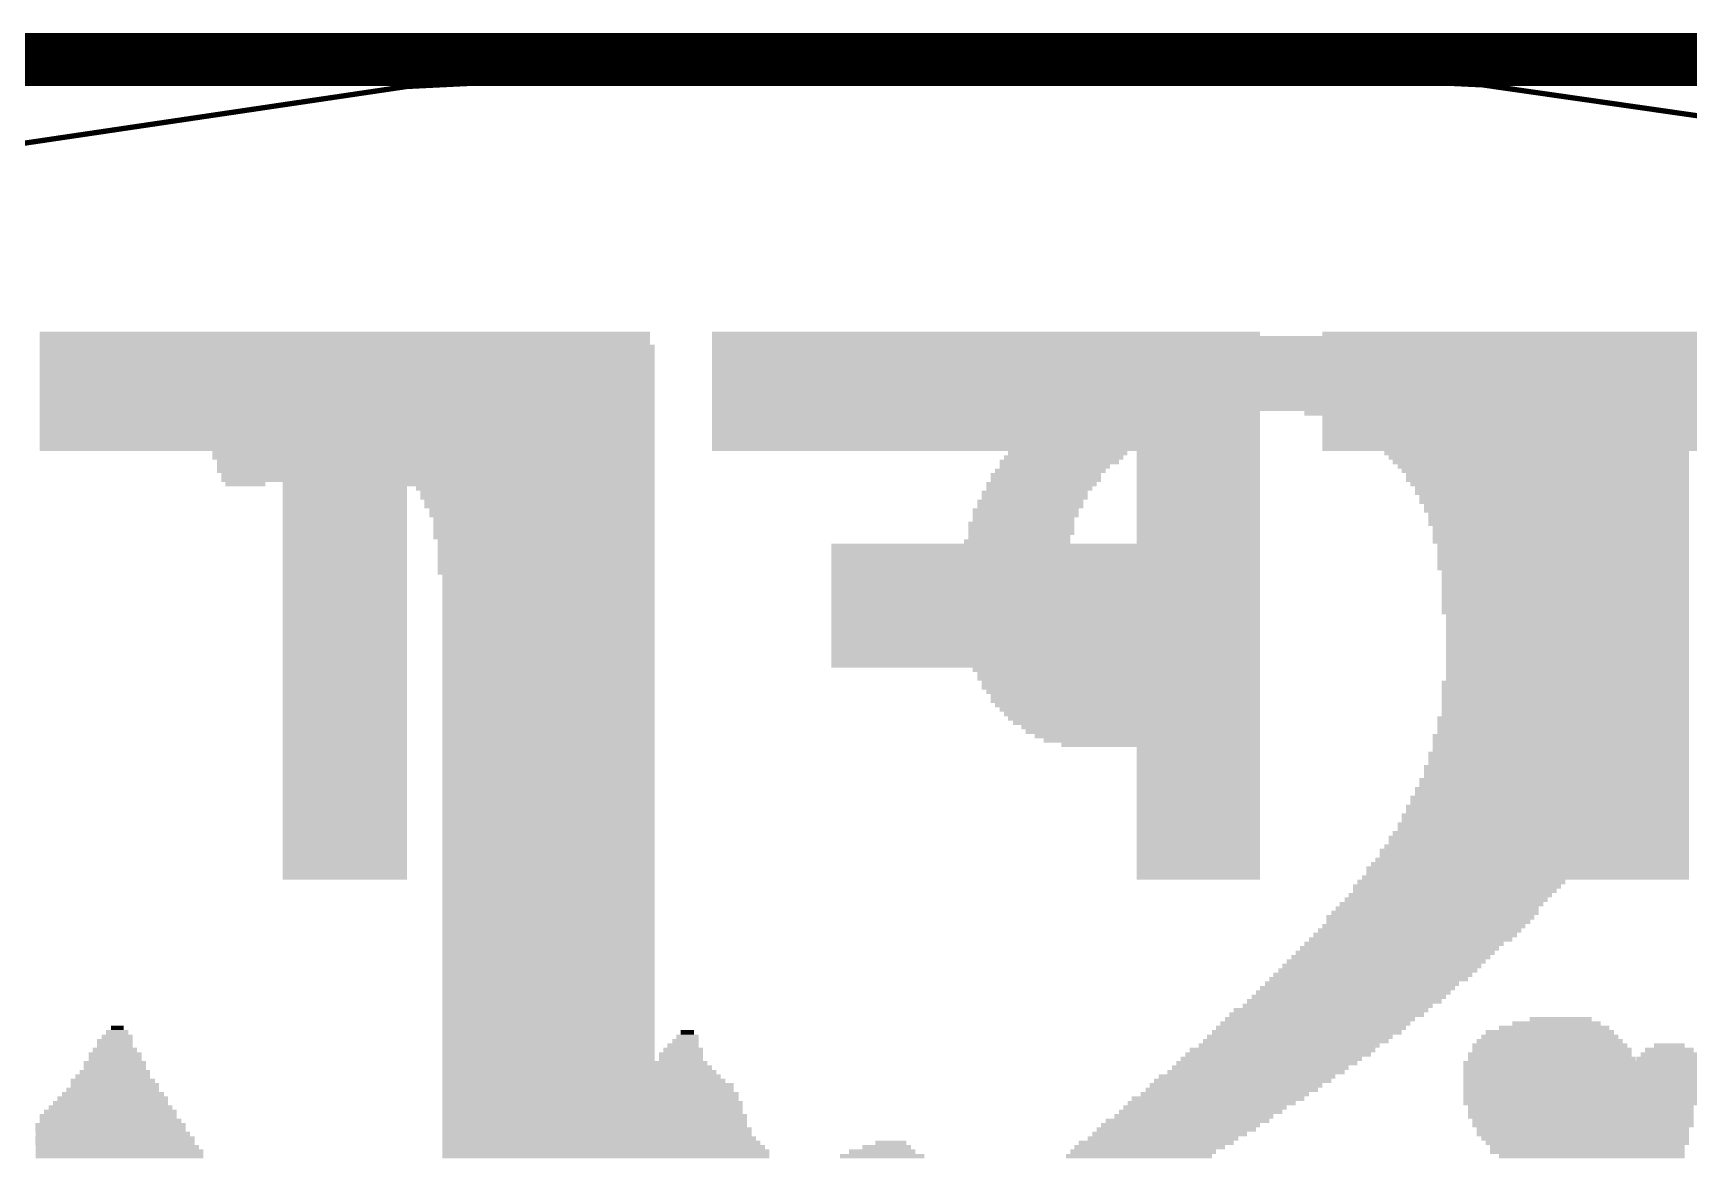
# Model space of a CAD drawing. Extents: x -26.8 to 26.8, y -26.8 to 26.8.
# Drawn here: x -4.4 to 3.52, y 21.43 to 26.8 of the extents above; entities that cross this region are included whole.
import ezdxf

# ---------------------------------------------------------------- set-up
doc = ezdxf.new("R2010")
doc.units = 0
for name, color, linetype in [('1', 12, 'CONTINUOUS'), ('16', 5, 'CONTINUOUS'), ('20', 53, 'CONTINUOUS'), ('200', 40, 'CONTINUOUS'), ('201', 6, 'CONTINUOUS')]:
    doc.layers.add(name, color=color, linetype=linetype)

# ---------------------------------------------------------------- blocks, each defined once
blk = doc.blocks.new('RECT')
blk.add_solid([(-0.5, -0.5), (0.5, -0.5), (-0.5, 0.5), (0.5, 0.5)])

msp = doc.modelspace()

# ---------------------------------------------------------------- linework, layer by layer
at = {"layer": '1', "const_width": 0.2032}
msp.add_lwpolyline([(26.67, 26.67), (-26.67, 26.67)], dxfattribs=at)
at = {"layer": '16', "const_width": 0.254}
msp.add_lwpolyline([(26.67, 26.67), (-26.67, 26.67)], dxfattribs=at)
at = {"layer": '20', "const_width": 0.0254}
msp.add_lwpolyline([(0, -26.67, 1), (0, 26.67, 1), (0, -26.67)], format="xyb", dxfattribs=at)

# ---------------------------------------------------------------- block references
at = {"layer": '200'}
for p, xscale, yscale in [((-1.6294, 25.2942), 0.4039, 0.0211), ((-1.5977, 25.3153), 0.2946, 0.0211), ((-1.5659, 25.3365), 0.1905, 0.0213), ((1.7145, 25.2942), 1.1227, 0.0211), ((1.7145, 25.3153), 0.9093, 0.0211), ((1.7259, 25.3365), 0.5918, 0.0213), ((-1.8199, 25.2095), 0.7849, 0.0213), ((-1.7564, 25.2307), 0.6579, 0.0211), ((-1.7132, 25.2518), 0.5715, 0.0211), ((-1.6612, 25.273), 0.4674, 0.0213), ((1.7031, 25.2095), 1.6942, 0.0213), ((1.7158, 25.2307), 1.5875, 0.0211), ((1.7145, 25.2518), 1.458, 0.0211), ((1.7145, 25.273), 1.2903, 0.0213), ((-2.0625, 25.1248), 1.27, 0.0211), ((-1.999, 25.146), 1.143, 0.0213), ((-1.9355, 25.1672), 1.016, 0.0211), ((-1.8834, 25.1883), 0.9119, 0.0211), ((1.7043, 25.1248), 2.0726, 0.0211), ((1.7043, 25.146), 1.9914, 0.0213), ((1.7043, 25.1672), 1.905, 0.0211), ((1.7145, 25.1883), 1.7983, 0.0211), ((-2.2644, 25.0402), 1.6739, 0.0211), ((-2.2212, 25.0613), 1.5875, 0.0211), ((-2.1692, 25.0825), 1.4834, 0.0213), ((-2.1158, 25.1037), 1.3767, 0.0211), ((1.7158, 25.0402), 2.3495, 0.0211), ((1.7043, 25.0613), 2.286, 0.0211), ((1.7145, 25.0825), 2.225, 0.0213), ((1.7145, 25.1037), 2.1387, 0.0211), ((-2.38, 24.9767), 1.905, 0.0211), ((-2.3381, 24.9978), 1.8212, 0.0211), ((-2.2962, 25.019), 1.7374, 0.0213), ((0.889, 24.9767), 0.8687, 0.0211), ((1.7043, 24.9978), 2.4536, 0.0211), ((1.7043, 25.019), 2.413, 0.0213), ((2.3279, 24.9767), 1.2929, 0.0211), ((-2.4752, 24.892), 2.0955, 0.0213), ((-2.4651, 24.9132), 2.0752, 0.0211), ((-2.4435, 24.9343), 2.032, 0.0211), ((-2.4117, 24.9555), 1.9685, 0.0213), ((0.6871, 24.892), 0.6782, 0.0213), ((0.7201, 24.9132), 0.6985, 0.0211), ((0.762, 24.9343), 0.7417, 0.0211), ((0.8153, 24.9555), 0.8026, 0.0213), ((2.3914, 24.9555), 1.2065, 0.0213), ((2.4346, 24.9343), 1.1659, 0.0211), ((2.4663, 24.9132), 1.143, 0.0211), ((2.4968, 24.892), 1.1227, 0.0213), ((-2.4867, 24.8497), 2.1184, 0.0211), ((-2.4867, 24.8285), 2.1184, 0.0213), ((-2.4867, 24.8073), 2.1184, 0.0211), ((-2.4752, 24.8708), 2.0955, 0.0211), ((0.5931, 24.8285), 0.6121, 0.0213), ((0.5829, 24.8073), 0.5918, 0.0211), ((0.6248, 24.8497), 0.635, 0.0211), ((0.6566, 24.8708), 0.6579, 0.0211), ((2.5197, 24.8708), 1.1227, 0.0211), ((2.5514, 24.8497), 1.0998, 0.0211), ((2.5718, 24.8285), 1.0998, 0.0213), ((2.5933, 24.8073), 1.1024, 0.0211), ((-2.4867, 24.7862), 2.1184, 0.0211), ((-2.4867, 24.765), 2.1184, 0.0213), ((-2.4752, 24.7438), 2.0955, 0.0211), ((-2.4752, 24.7227), 2.0955, 0.0211), ((0.5093, 24.7438), 0.5715, 0.0211), ((0.4877, 24.7227), 0.5283, 0.0211), ((0.5296, 24.765), 0.5715, 0.0213), ((0.5499, 24.7862), 0.5715, 0.0211), ((2.6149, 24.7862), 1.0998, 0.0211), ((2.6251, 24.765), 1.0795, 0.0213), ((2.6454, 24.7438), 1.0795, 0.0211), ((2.6683, 24.7227), 1.0795, 0.0211), ((-2.4752, 24.7015), 2.0955, 0.0213), ((-3.2487, 24.6803), 0.508, 0.0211), ((-3.3223, 24.6592), 0.3607, 0.0211), ((-2.0625, 24.6803), 1.27, 0.0211), ((-2.0422, 24.6592), 1.2294, 0.0211), ((0.4445, 24.6803), 0.5283, 0.0211), ((0.4445, 24.6592), 0.5283, 0.0211), ((0.4661, 24.7015), 0.5309, 0.0213), ((2.6886, 24.7015), 1.0795, 0.0213), ((2.6987, 24.6803), 1.0592, 0.0211), ((2.7089, 24.6592), 1.0795, 0.0211), ((-3.3871, 24.638), 0.1905, 0.0213), ((-2.0206, 24.638), 1.1862, 0.0213), ((-1.999, 24.6168), 1.143, 0.0211), ((-1.9888, 24.5957), 1.1227, 0.0211), ((-1.9888, 24.5745), 1.1227, 0.0213), ((0.3912, 24.5957), 0.508, 0.0211), ((0.3912, 24.5745), 0.508, 0.0213), ((0.414, 24.6168), 0.508, 0.0211), ((0.4242, 24.638), 0.5283, 0.0213), ((2.7191, 24.638), 1.0592, 0.0213), ((2.7419, 24.6168), 1.0592, 0.0211), ((2.7521, 24.5957), 1.0795, 0.0211), ((2.7623, 24.5745), 1.0592, 0.0213), ((-1.9787, 24.5533), 1.1024, 0.0211), ((-1.9787, 24.5322), 1.1024, 0.0211), ((-1.9672, 24.511), 1.0795, 0.0213), ((-1.9672, 24.4898), 1.0795, 0.0211), ((0.348, 24.511), 0.508, 0.0213), ((0.348, 24.4898), 0.508, 0.0211), ((0.3708, 24.5533), 0.508, 0.0211), ((0.3708, 24.5322), 0.508, 0.0211), ((2.7724, 24.5533), 1.0795, 0.0211), ((2.7838, 24.5322), 1.0566, 0.0211), ((2.7953, 24.511), 1.0795, 0.0213), ((2.8054, 24.4898), 1.0592, 0.0211), ((-1.9571, 24.4687), 1.0592, 0.0211), ((-1.9571, 24.4475), 1.0592, 0.0213), ((-1.9571, 24.4263), 1.0592, 0.0211), ((-1.9571, 24.4052), 1.0592, 0.0211), ((0.3277, 24.4475), 0.508, 0.0213), ((0.3277, 24.4263), 0.508, 0.0211), ((0.3277, 24.4052), 0.508, 0.0211), ((0.3378, 24.4687), 0.4877, 0.0211), ((2.8054, 24.4687), 1.0592, 0.0211), ((2.8156, 24.4475), 1.0795, 0.0213), ((2.8359, 24.4052), 1.0795, 0.0211), ((2.8258, 24.4263), 1.0592, 0.0211), ((-1.9571, 24.384), 1.0592, 0.0213), ((-1.9469, 24.3628), 1.0389, 0.0211), ((-1.9469, 24.3417), 1.0389, 0.0211), ((0.3073, 24.3628), 0.508, 0.0211), ((0.3073, 24.3417), 0.508, 0.0211), ((0.3175, 24.384), 0.4877, 0.0213), ((2.8359, 24.384), 1.0795, 0.0213), ((2.8359, 24.3628), 1.0795, 0.0211), ((2.8588, 24.3417), 1.0795, 0.0211), ((-1.9469, 24.3205), 1.0389, 0.0213), ((-1.9469, 24.2993), 1.0389, 0.0211), ((-1.9469, 24.2782), 1.0389, 0.0211), ((-1.9469, 24.257), 1.0389, 0.0213), ((0.3073, 24.3205), 0.508, 0.0213), ((0.3175, 24.2993), 0.5283, 0.0211), ((0.3175, 24.2782), 0.5283, 0.0211), ((0.3175, 24.257), 0.5283, 0.0213), ((2.8588, 24.3205), 1.0795, 0.0213), ((2.8588, 24.2993), 1.0795, 0.0211), ((2.8588, 24.2782), 1.0795, 0.0211), ((2.8689, 24.257), 1.0998, 0.0213), ((-1.9469, 24.2358), 1.0389, 0.0211), ((-1.9469, 24.2147), 1.0389, 0.0211), ((-1.9355, 24.1935), 1.016, 0.0213), ((-1.9355, 24.1723), 1.016, 0.0211), ((0.3073, 24.2358), 0.5486, 0.0211), ((0.3073, 24.2147), 0.5486, 0.0211), ((0.3175, 24.1935), 0.569, 0.0213), ((0.3289, 24.1723), 0.5918, 0.0211), ((2.8689, 24.2358), 1.0998, 0.0211), ((2.8791, 24.2147), 1.0795, 0.0211), ((2.8791, 24.1935), 1.0795, 0.0213), ((2.8791, 24.1723), 1.0795, 0.0211), ((-1.9355, 24.1512), 1.016, 0.0211), ((-1.9355, 24.13), 1.016, 0.0213), ((-1.9355, 24.1088), 1.016, 0.0211), ((-1.9355, 24.0877), 1.016, 0.0211), ((0.3289, 24.1512), 0.5918, 0.0211), ((0.3505, 24.13), 0.635, 0.0213), ((0.3823, 24.0877), 0.6985, 0.0211), ((0.3607, 24.1088), 0.6553, 0.0211), ((2.8893, 24.1512), 1.0998, 0.0211), ((2.8893, 24.13), 1.0998, 0.0213), ((2.8893, 24.1088), 1.0998, 0.0211), ((2.8893, 24.0877), 1.0998, 0.0211), ((-1.9355, 24.0665), 1.016, 0.0213), ((-1.9355, 24.0453), 1.016, 0.0211), ((-1.9355, 24.0242), 1.016, 0.0211), ((0.4775, 24.0665), 0.889, 0.0213), ((0.5296, 24.0453), 0.9931, 0.0211), ((0.541, 24.0242), 1.016, 0.0211), ((2.8893, 24.0665), 1.0998, 0.0213), ((2.8893, 24.0453), 1.0998, 0.0211), ((2.8893, 24.0242), 1.0998, 0.0211), ((-1.9355, 24.003), 1.016, 0.0213), ((-1.9355, 23.9818), 1.016, 0.0211), ((-1.9355, 23.9607), 1.016, 0.0211), ((-1.9355, 23.9395), 1.016, 0.0213), ((0.5829, 23.9607), 1.0592, 0.0211), ((0.5715, 24.003), 1.0363, 0.0213), ((0.5715, 23.9818), 1.0363, 0.0211), ((0.5931, 23.9395), 1.0795, 0.0213), ((2.8994, 24.003), 1.0795, 0.0213), ((2.8994, 23.9818), 1.0795, 0.0211), ((2.8994, 23.9607), 1.0795, 0.0211), ((2.8994, 23.9395), 1.0795, 0.0213), ((-1.9355, 23.9183), 1.016, 0.0211), ((-1.9355, 23.8972), 1.016, 0.0211), ((-1.9355, 23.876), 1.016, 0.0213), ((-1.9355, 23.8548), 1.016, 0.0211), ((0.5931, 23.9183), 1.0795, 0.0211), ((0.5931, 23.8972), 1.0795, 0.0211), ((0.6134, 23.876), 1.0795, 0.0213), ((0.6134, 23.8548), 1.0795, 0.0211), ((2.8994, 23.9183), 1.0795, 0.0211), ((2.8994, 23.8972), 1.0795, 0.0211), ((2.8994, 23.876), 1.0795, 0.0213), ((2.8994, 23.8548), 1.0795, 0.0211), ((-1.9355, 23.8337), 1.016, 0.0211), ((-1.9355, 23.8125), 1.016, 0.0213), ((-1.9355, 23.7913), 1.016, 0.0211), ((-1.9355, 23.7702), 1.016, 0.0211), ((0.6134, 23.8337), 1.0795, 0.0211), ((0.6134, 23.8125), 1.0795, 0.0213), ((0.635, 23.7913), 1.082, 0.0211), ((0.635, 23.7702), 1.082, 0.0211), ((2.8994, 23.8337), 1.0795, 0.0211), ((2.8994, 23.8125), 1.0795, 0.0213), ((2.8994, 23.7913), 1.0795, 0.0211), ((2.8994, 23.7702), 1.0795, 0.0211), ((-1.9355, 23.749), 1.016, 0.0213), ((-1.9355, 23.7278), 1.016, 0.0211), ((-1.9355, 23.7067), 1.016, 0.0211), ((0.635, 23.749), 1.082, 0.0213), ((0.6464, 23.7278), 1.0592, 0.0211), ((0.6464, 23.7067), 1.0592, 0.0211), ((2.8994, 23.749), 1.0795, 0.0213), ((2.8994, 23.7278), 1.0795, 0.0211), ((2.8994, 23.7067), 1.0795, 0.0211), ((-1.9355, 23.6855), 1.016, 0.0213), ((-1.9355, 23.6643), 1.016, 0.0211), ((-1.9355, 23.6432), 1.016, 0.0211), ((-1.9355, 23.622), 1.016, 0.0213), ((0.6566, 23.6855), 1.0389, 0.0213), ((0.6566, 23.6643), 1.0389, 0.0211), ((0.6566, 23.6432), 0.9931, 0.0211), ((0.6668, 23.622), 0.9728, 0.0213), ((2.8791, 23.6855), 1.0795, 0.0213), ((2.8791, 23.6643), 1.0795, 0.0211), ((2.8791, 23.6432), 1.0795, 0.0211), ((2.8791, 23.622), 1.0795, 0.0213), ((-1.9355, 23.6008), 1.016, 0.0211), ((-1.9355, 23.5797), 1.016, 0.0211), ((-1.9355, 23.5585), 1.016, 0.0213), ((-1.9355, 23.5373), 1.016, 0.0211), ((0.6668, 23.6008), 0.9728, 0.0211), ((0.6668, 23.5797), 0.9322, 0.0211), ((0.6782, 23.5585), 0.9093, 0.0213), ((0.6782, 23.5373), 0.8687, 0.0211), ((2.8689, 23.5797), 1.0592, 0.0211), ((2.8689, 23.5585), 1.0592, 0.0213), ((2.8689, 23.5373), 1.0592, 0.0211), ((2.8791, 23.6008), 1.0795, 0.0211), ((-1.9355, 23.5162), 1.016, 0.0211), ((-1.9355, 23.495), 1.016, 0.0213), ((-1.9355, 23.4738), 1.016, 0.0211), ((-1.9355, 23.4527), 1.016, 0.0211), ((0.6769, 23.5162), 0.8255, 0.0211), ((0.6782, 23.495), 0.7823, 0.0213), ((0.6883, 23.4738), 0.7214, 0.0211), ((0.6871, 23.4527), 0.6782, 0.0211), ((2.8588, 23.5162), 1.0795, 0.0211), ((2.8473, 23.495), 1.0566, 0.0213), ((2.8473, 23.4738), 1.0566, 0.0211), ((2.8473, 23.4527), 1.0566, 0.0211), ((-1.9355, 23.4315), 1.016, 0.0213), ((-1.9355, 23.4103), 1.016, 0.0211), ((-1.9355, 23.3892), 1.016, 0.0211), ((0.6883, 23.4315), 0.5944, 0.0213), ((0.6883, 23.4103), 0.508, 0.0211), ((0.6985, 23.3892), 0.3607, 0.0211), ((2.8156, 23.3892), 1.0389, 0.0211), ((2.8258, 23.4315), 1.0592, 0.0213), ((2.8258, 23.4103), 1.0592, 0.0211), ((-1.9355, 23.368), 1.016, 0.0213), ((-1.9355, 23.3468), 1.016, 0.0211), ((-1.9355, 23.3257), 1.016, 0.0211), ((-1.9355, 23.3045), 1.016, 0.0213), ((2.8054, 23.3468), 1.0592, 0.0211), ((2.794, 23.3257), 1.0363, 0.0211), ((2.794, 23.3045), 1.0363, 0.0213), ((2.8156, 23.368), 1.0389, 0.0213), ((-1.9355, 23.2833), 1.016, 0.0211), ((-1.9355, 23.2622), 1.016, 0.0211), ((-1.9355, 23.241), 1.016, 0.0213), ((-1.9355, 23.2198), 1.016, 0.0211), ((2.7521, 23.2198), 1.0389, 0.0211), ((2.7737, 23.2833), 1.0363, 0.0211), ((2.7737, 23.2622), 1.0363, 0.0211), ((2.7635, 23.241), 1.016, 0.0213), ((-1.9355, 23.1987), 1.016, 0.0211), ((-1.9355, 23.1775), 1.016, 0.0213), ((-1.9355, 23.1563), 1.016, 0.0211), ((-1.9355, 23.1352), 1.016, 0.0211), ((2.7089, 23.1352), 1.0389, 0.0211), ((2.7203, 23.1563), 1.016, 0.0211), ((2.7305, 23.1775), 1.0363, 0.0213), ((2.7407, 23.1987), 1.016, 0.0211), ((-1.9355, 23.114), 1.016, 0.0213), ((-1.9355, 23.0928), 1.016, 0.0211), ((-1.9355, 23.0717), 1.016, 0.0211), ((2.6772, 23.0928), 1.016, 0.0211), ((2.6772, 23.0717), 1.016, 0.0211), ((2.6987, 23.114), 1.0185, 0.0213), ((-1.9355, 23.0505), 1.016, 0.0213), ((-1.9355, 23.0293), 1.016, 0.0211), ((-1.9355, 23.0082), 1.016, 0.0211), ((-1.9355, 22.987), 1.016, 0.0213), ((2.6365, 23.0082), 1.016, 0.0211), ((2.6251, 22.987), 0.9931, 0.0213), ((2.6568, 23.0505), 1.016, 0.0213), ((2.6467, 23.0293), 0.9957, 0.0211), ((-1.9355, 22.9658), 1.016, 0.0211), ((-1.9355, 22.9447), 1.016, 0.0211), ((-1.9355, 22.9235), 1.016, 0.0213), ((-1.9355, 22.9023), 1.016, 0.0211), ((2.5616, 22.9023), 0.9931, 0.0211), ((2.5933, 22.9447), 1.016, 0.0211), ((2.5832, 22.9235), 0.9957, 0.0213), ((2.6035, 22.9658), 0.9957, 0.0211), ((-1.9355, 22.8812), 1.016, 0.0211), ((-1.9355, 22.86), 1.016, 0.0213), ((-1.9355, 22.8388), 1.016, 0.0211), ((-1.9355, 22.8177), 1.016, 0.0211), ((2.4981, 22.8177), 0.9931, 0.0211), ((2.5197, 22.8388), 0.9957, 0.0211), ((2.54, 22.8812), 0.9957, 0.0211), ((2.54, 22.86), 0.9957, 0.0213), ((-1.9355, 22.7965), 1.016, 0.0213), ((-1.9355, 22.7753), 1.016, 0.0211), ((-1.9355, 22.7542), 1.016, 0.0211), ((2.4562, 22.7542), 0.9957, 0.0211), ((2.4663, 22.7753), 0.9754, 0.0211), ((2.4765, 22.7965), 0.9957, 0.0213), ((-1.9355, 22.733), 1.016, 0.0213), ((-1.9355, 22.7118), 1.016, 0.0211), ((-1.9355, 22.6907), 1.016, 0.0211), ((-1.9355, 22.6695), 1.016, 0.0213), ((2.3813, 22.6695), 0.9728, 0.0213), ((2.413, 22.7118), 0.9957, 0.0211), ((2.4028, 22.6907), 0.9754, 0.0211), ((2.4333, 22.733), 0.9957, 0.0213), ((-1.9355, 22.6483), 1.016, 0.0211), ((-1.9355, 22.6272), 1.016, 0.0211), ((-1.9355, 22.606), 1.016, 0.0213), ((-1.9355, 22.5848), 1.016, 0.0211), ((2.3076, 22.5848), 0.9931, 0.0211), ((2.3178, 22.606), 0.9728, 0.0213), ((2.3393, 22.6272), 0.9754, 0.0211), ((2.3609, 22.6483), 0.9728, 0.0211), ((-1.9355, 22.5637), 1.016, 0.0211), ((-1.9355, 22.5425), 1.016, 0.0213), ((-1.9355, 22.5213), 1.016, 0.0211), ((-1.9355, 22.5002), 1.016, 0.0211), ((2.2339, 22.5002), 0.9728, 0.0211), ((2.2543, 22.5213), 0.9728, 0.0211), ((2.286, 22.5637), 0.9957, 0.0211), ((2.2758, 22.5425), 0.9754, 0.0213), ((-1.9355, 22.479), 1.016, 0.0213), ((-1.9355, 22.4578), 1.016, 0.0211), ((-1.9355, 22.4367), 1.016, 0.0211), ((2.159, 22.4367), 0.955, 0.0211), ((2.1907, 22.4578), 0.9728, 0.0211), ((2.2123, 22.479), 0.9754, 0.0213), ((-1.9355, 22.4155), 1.016, 0.0213), ((-1.9355, 22.3943), 1.016, 0.0211), ((-1.9355, 22.3732), 1.016, 0.0211), ((-1.9355, 22.352), 1.016, 0.0213), ((2.0739, 22.352), 0.9525, 0.0213), ((2.0968, 22.3732), 0.9525, 0.0211), ((2.1171, 22.3943), 0.9525, 0.0211), ((2.1374, 22.4155), 0.9525, 0.0213), ((-1.9355, 22.3308), 1.016, 0.0211), ((-1.9355, 22.3097), 1.016, 0.0211), ((-1.9355, 22.2885), 1.016, 0.0213), ((-1.9355, 22.2673), 1.016, 0.0211), ((1.9901, 22.2673), 0.9525, 0.0211), ((2.0104, 22.2885), 0.9525, 0.0213), ((2.0333, 22.3097), 0.9525, 0.0211), ((2.0536, 22.3308), 0.9525, 0.0211), ((-1.9355, 22.2462), 1.016, 0.0211), ((-1.9355, 22.225), 1.016, 0.0213), ((-1.9355, 22.2038), 1.016, 0.0211), ((-1.9355, 22.1827), 1.016, 0.0211), ((1.8948, 22.1827), 0.9296, 0.0211), ((1.9164, 22.2038), 0.9322, 0.0211), ((1.9368, 22.225), 0.9322, 0.0213), ((1.9583, 22.2462), 0.9296, 0.0211), ((-1.9355, 22.1615), 1.016, 0.0213), ((-1.9355, 22.1403), 1.016, 0.0211), ((-1.9355, 22.1192), 1.016, 0.0211), ((1.8098, 22.1192), 0.9322, 0.0211), ((1.8415, 22.1403), 0.9093, 0.0211), ((1.8733, 22.1615), 0.9322, 0.0213), ((-1.9355, 22.098), 1.016, 0.0213), ((-1.9355, 22.0768), 1.016, 0.0211), ((-1.9355, 22.0557), 1.016, 0.0211), ((-1.9355, 22.0345), 1.016, 0.0213), ((1.7145, 22.0345), 0.9093, 0.0213), ((1.7348, 22.0557), 0.9093, 0.0211), ((1.7577, 22.0768), 0.9093, 0.0211), ((1.7894, 22.098), 0.9322, 0.0213), ((-1.9355, 22.0133), 1.016, 0.0211), ((-1.9355, 21.9922), 1.016, 0.0211), ((-1.9355, 21.971), 1.016, 0.0213), ((-1.9355, 21.9498), 1.016, 0.0211), ((1.6091, 21.9498), 0.8661, 0.0211), ((1.6408, 21.971), 0.889, 0.0213), ((1.6612, 21.9922), 0.889, 0.0211), ((1.6942, 22.0133), 0.9093, 0.0211), ((3.429, 21.9498), 0.1473, 0.0211), ((-1.9355, 21.9287), 1.016, 0.0211), ((-1.9355, 21.9075), 1.016, 0.0213), ((-1.9355, 21.8863), 1.016, 0.0211), ((1.524, 21.8863), 0.8687, 0.0211), ((1.557, 21.9075), 0.889, 0.0213), ((1.5773, 21.9287), 0.889, 0.0211), ((3.4303, 21.8863), 0.3175, 0.0211), ((3.429, 21.9075), 0.2743, 0.0213), ((3.429, 21.9287), 0.2337, 0.0211), ((-1.9355, 21.8652), 1.016, 0.0211), ((-1.9355, 21.844), 1.016, 0.0213), ((-1.9355, 21.8228), 1.016, 0.0211), ((-1.9355, 21.8017), 1.016, 0.0211), ((1.4084, 21.8017), 0.8458, 0.0211), ((1.4503, 21.8228), 0.8484, 0.0211), ((1.4719, 21.844), 0.8458, 0.0213), ((1.5024, 21.8652), 0.8661, 0.0211), ((3.4087, 21.8228), 0.3607, 0.0211), ((3.4087, 21.8017), 0.3607, 0.0211), ((3.4188, 21.8652), 0.3404, 0.0211), ((3.4188, 21.844), 0.3404, 0.0213), ((-1.9355, 21.7805), 1.016, 0.0213), ((-1.9355, 21.7593), 1.016, 0.0211), ((-1.9355, 21.7382), 1.016, 0.0211), ((-1.9355, 21.717), 1.016, 0.0213), ((1.3017, 21.717), 0.8052, 0.0213), ((1.3348, 21.7382), 0.8255, 0.0211), ((1.3551, 21.7593), 0.8255, 0.0211), ((1.3868, 21.7805), 0.8484, 0.0213), ((3.3757, 21.717), 0.381, 0.0213), ((3.3985, 21.7593), 0.381, 0.0211), ((3.3871, 21.7382), 0.3581, 0.0211), ((3.4087, 21.7805), 0.3607, 0.0213), ((-1.9355, 21.6958), 1.016, 0.0211), ((-1.9355, 21.6747), 1.016, 0.0211), ((-1.9355, 21.6535), 1.016, 0.0213), ((-1.9355, 21.6323), 1.016, 0.0211), ((1.1862, 21.6323), 0.7823, 0.0211), ((1.2065, 21.6535), 0.7823, 0.0213), ((1.2383, 21.6747), 0.8052, 0.0211), ((1.2687, 21.6958), 0.8255, 0.0211), ((3.3655, 21.6747), 0.4013, 0.0211), ((3.3553, 21.6535), 0.381, 0.0213), ((3.3553, 21.6323), 0.381, 0.0211), ((3.3757, 21.6958), 0.381, 0.0211), ((-1.9355, 21.6112), 1.016, 0.0211), ((-1.9355, 21.59), 1.016, 0.0213), ((-1.9355, 21.5688), 1.016, 0.0211), ((1.0897, 21.5688), 0.762, 0.0211), ((1.1227, 21.59), 0.7823, 0.0213), ((1.1532, 21.6112), 0.762, 0.0211), ((3.3338, 21.5688), 0.4242, 0.0211), ((3.3452, 21.6112), 0.4013, 0.0211), ((3.3452, 21.59), 0.4013, 0.0213), ((-1.9355, 21.5477), 1.016, 0.0211), ((-1.9355, 21.5265), 1.016, 0.0213), ((-1.9355, 21.5053), 1.016, 0.0211), ((-1.9253, 21.4842), 1.0363, 0.0211), ((0.9728, 21.4842), 0.7417, 0.0211), ((1.0058, 21.5053), 0.7214, 0.0211), ((1.0376, 21.5265), 0.7391, 0.0213), ((1.0693, 21.5477), 0.762, 0.0211), ((3.302, 21.5053), 0.442, 0.0211), ((3.302, 21.4842), 0.442, 0.0211), ((3.3122, 21.5477), 0.4216, 0.0211), ((3.3122, 21.5265), 0.4216, 0.0213), ((-1.9253, 21.463), 1.0363, 0.0213), ((-1.9253, 21.4418), 1.0363, 0.0211), ((-1.9253, 21.4207), 1.0363, 0.0211), ((0.8903, 21.4207), 0.6985, 0.0211), ((0.9106, 21.4418), 0.6985, 0.0211), ((0.9423, 21.463), 0.7214, 0.0213), ((3.2703, 21.4418), 0.4648, 0.0211), ((3.2703, 21.4207), 0.4648, 0.0211), ((3.2804, 21.463), 0.4445, 0.0213)]:
    msp.add_blockref('RECT', p, dxfattribs=dict(at, xscale=xscale, yscale=yscale))
at = {"layer": '201', "rotation": 180}
for p, xscale, yscale in [((-2.9108, 25.3577), 2.921, 0.0211), ((0.1588, 25.3577), 2.6238, 0.0211), ((3.2283, 25.3577), 2.921, 0.0211), ((-2.9108, 25.3365), 2.921, 0.0213), ((-2.9108, 25.3153), 2.921, 0.0211), ((-2.9108, 25.2942), 2.921, 0.0211), ((0.1588, 25.3365), 2.6238, 0.0213), ((0.1588, 25.3153), 2.6238, 0.0211), ((0.1588, 25.2942), 2.6238, 0.0211), ((3.2283, 25.3365), 2.921, 0.0213), ((3.2283, 25.3153), 2.921, 0.0211), ((3.2283, 25.2942), 2.921, 0.0211), ((-2.9108, 25.273), 2.921, 0.0213), ((-2.9108, 25.2518), 2.921, 0.0211), ((-2.9108, 25.2307), 2.921, 0.0211), ((-2.9108, 25.2095), 2.921, 0.0213), ((0.1588, 25.273), 2.6238, 0.0213), ((0.1588, 25.2518), 2.6238, 0.0211), ((0.1588, 25.2307), 2.6238, 0.0211), ((0.1588, 25.2095), 2.6238, 0.0213), ((3.2283, 25.273), 2.921, 0.0213), ((3.2283, 25.2518), 2.921, 0.0211), ((3.2283, 25.2307), 2.921, 0.0211), ((3.2283, 25.2095), 2.921, 0.0213), ((-2.9108, 25.1883), 2.921, 0.0211), ((-2.9108, 25.1672), 2.921, 0.0211), ((-2.9108, 25.146), 2.921, 0.0213), ((-2.9108, 25.1248), 2.921, 0.0211), ((0.1588, 25.1883), 2.6238, 0.0211), ((0.1588, 25.1672), 2.6238, 0.0211), ((0.1588, 25.146), 2.6238, 0.0213), ((0.1588, 25.1248), 2.6238, 0.0211), ((3.2283, 25.1883), 2.921, 0.0211), ((3.2283, 25.1672), 2.921, 0.0211), ((3.2283, 25.146), 2.921, 0.0213), ((3.2283, 25.1248), 2.921, 0.0211), ((-2.9108, 25.1037), 2.921, 0.0211), ((-2.9108, 25.0825), 2.921, 0.0213), ((-2.9108, 25.0613), 2.921, 0.0211), ((-2.9108, 25.0402), 2.921, 0.0211), ((0.1588, 25.1037), 2.6238, 0.0211), ((0.1588, 25.0825), 2.6238, 0.0213), ((0.1588, 25.0613), 2.6238, 0.0211), ((0.1588, 25.0402), 2.6238, 0.0211), ((3.2283, 25.1037), 2.921, 0.0211), ((3.2283, 25.0825), 2.921, 0.0213), ((3.2283, 25.0613), 2.921, 0.0211), ((3.2283, 25.0402), 2.921, 0.0211), ((-2.9108, 25.019), 2.921, 0.0213), ((-2.9108, 24.9978), 2.921, 0.0211), ((-2.9108, 24.9767), 2.921, 0.0211), ((0.1588, 25.019), 2.6238, 0.0213), ((0.1588, 24.9978), 2.6238, 0.0211), ((0.1588, 24.9767), 2.6238, 0.0211), ((3.2283, 25.019), 2.921, 0.0213), ((3.2283, 24.9978), 2.921, 0.0211), ((3.2283, 24.9767), 2.921, 0.0211), ((-2.9108, 24.9555), 2.921, 0.0213), ((-2.9108, 24.9343), 2.921, 0.0211), ((-2.9108, 24.9132), 2.921, 0.0211), ((-2.9108, 24.892), 2.921, 0.0213), ((0.1588, 24.9555), 2.6238, 0.0213), ((0.1588, 24.9343), 2.6238, 0.0211), ((0.1588, 24.9132), 2.6238, 0.0211), ((0.1588, 24.892), 2.6238, 0.0213), ((3.2283, 24.9555), 2.921, 0.0213), ((3.2283, 24.9343), 2.921, 0.0211), ((3.2283, 24.9132), 2.921, 0.0211), ((3.2283, 24.892), 2.921, 0.0213), ((-2.9108, 24.8708), 2.921, 0.0211), ((-2.9108, 24.8497), 2.921, 0.0211), ((-2.9108, 24.8285), 2.921, 0.0213), ((-2.9108, 24.8073), 2.921, 0.0211), ((0.1588, 24.8708), 2.6238, 0.0211), ((0.1588, 24.8497), 2.6238, 0.0211), ((0.1588, 24.8285), 2.6238, 0.0213), ((0.1588, 24.8073), 2.6238, 0.0211), ((3.2283, 24.8708), 2.921, 0.0211), ((3.2283, 24.8497), 2.921, 0.0211), ((3.2283, 24.8285), 2.921, 0.0213), ((3.2283, 24.8073), 2.921, 0.0211), ((-2.9108, 24.7862), 0.5944, 0.0211), ((-2.9108, 24.765), 0.5944, 0.0213), ((-2.9108, 24.7438), 0.5944, 0.0211), ((-2.9108, 24.7227), 0.5944, 0.0211), ((1.1747, 24.7862), 0.5918, 0.0211), ((1.1747, 24.765), 0.5918, 0.0213), ((1.1747, 24.7438), 0.5918, 0.0211), ((1.1747, 24.7227), 0.5918, 0.0211), ((3.2271, 24.7862), 0.5918, 0.0211), ((3.2271, 24.765), 0.5918, 0.0213), ((3.2271, 24.7438), 0.5918, 0.0211), ((3.2271, 24.7227), 0.5918, 0.0211), ((-2.9108, 24.7015), 0.5944, 0.0213), ((-2.9108, 24.6803), 0.5944, 0.0211), ((-2.9108, 24.6592), 0.5944, 0.0211), ((1.1747, 24.7015), 0.5918, 0.0213), ((1.1747, 24.6803), 0.5918, 0.0211), ((1.1747, 24.6592), 0.5918, 0.0211), ((3.2271, 24.7015), 0.5918, 0.0213), ((3.2271, 24.6803), 0.5918, 0.0211), ((3.2271, 24.6592), 0.5918, 0.0211), ((-2.9108, 24.638), 0.5944, 0.0213), ((-2.9108, 24.6168), 0.5944, 0.0211), ((-2.9108, 24.5957), 0.5944, 0.0211), ((-2.9108, 24.5745), 0.5944, 0.0213), ((1.1747, 24.638), 0.5918, 0.0213), ((1.1747, 24.6168), 0.5918, 0.0211), ((1.1747, 24.5957), 0.5918, 0.0211), ((1.1747, 24.5745), 0.5918, 0.0213), ((3.2271, 24.638), 0.5918, 0.0213), ((3.2271, 24.6168), 0.5918, 0.0211), ((3.2271, 24.5957), 0.5918, 0.0211), ((3.2271, 24.5745), 0.5918, 0.0213), ((-2.9108, 24.5533), 0.5944, 0.0211), ((-2.9108, 24.5322), 0.5944, 0.0211), ((-2.9108, 24.511), 0.5944, 0.0213), ((-2.9108, 24.4898), 0.5944, 0.0211), ((1.1747, 24.5533), 0.5918, 0.0211), ((1.1747, 24.5322), 0.5918, 0.0211), ((1.1747, 24.511), 0.5918, 0.0213), ((1.1747, 24.4898), 0.5918, 0.0211), ((3.2271, 24.5533), 0.5918, 0.0211), ((3.2271, 24.5322), 0.5918, 0.0211), ((3.2271, 24.511), 0.5918, 0.0213), ((3.2271, 24.4898), 0.5918, 0.0211), ((-2.9108, 24.4687), 0.5944, 0.0211), ((-2.9108, 24.4475), 0.5944, 0.0213), ((-2.9108, 24.4263), 0.5944, 0.0211), ((-2.9108, 24.4052), 0.5944, 0.0211), ((1.1747, 24.4687), 0.5918, 0.0211), ((1.1747, 24.4475), 0.5918, 0.0213), ((1.1747, 24.4263), 0.5918, 0.0211), ((1.1747, 24.4052), 0.5918, 0.0211), ((3.2271, 24.4687), 0.5918, 0.0211), ((3.2271, 24.4475), 0.5918, 0.0213), ((3.2271, 24.4263), 0.5918, 0.0211), ((3.2271, 24.4052), 0.5918, 0.0211), ((-2.9108, 24.384), 0.5944, 0.0213), ((-2.9108, 24.3628), 0.5944, 0.0211), ((-2.9108, 24.3417), 0.5944, 0.0211), ((0.4445, 24.3417), 2.0523, 0.0211), ((1.1747, 24.384), 0.5918, 0.0213), ((1.1747, 24.3628), 0.5918, 0.0211), ((3.2271, 24.384), 0.5918, 0.0213), ((3.2271, 24.3628), 0.5918, 0.0211), ((3.2271, 24.3417), 0.5918, 0.0211), ((-2.9108, 24.3205), 0.5944, 0.0213), ((-2.9108, 24.2993), 0.5944, 0.0211), ((-2.9108, 24.2782), 0.5944, 0.0211), ((-2.9108, 24.257), 0.5944, 0.0213), ((0.4445, 24.3205), 2.0523, 0.0213), ((0.4445, 24.2993), 2.0523, 0.0211), ((0.4445, 24.2782), 2.0523, 0.0211), ((0.4445, 24.257), 2.0523, 0.0213), ((3.2271, 24.3205), 0.5918, 0.0213), ((3.2271, 24.2993), 0.5918, 0.0211), ((3.2271, 24.2782), 0.5918, 0.0211), ((3.2271, 24.257), 0.5918, 0.0213), ((-2.9108, 24.2358), 0.5944, 0.0211), ((-2.9108, 24.2147), 0.5944, 0.0211), ((-2.9108, 24.1935), 0.5944, 0.0213), ((-2.9108, 24.1723), 0.5944, 0.0211), ((0.4445, 24.2358), 2.0523, 0.0211), ((0.4445, 24.2147), 2.0523, 0.0211), ((0.4445, 24.1935), 2.0523, 0.0213), ((0.4445, 24.1723), 2.0523, 0.0211), ((3.2271, 24.2358), 0.5918, 0.0211), ((3.2271, 24.2147), 0.5918, 0.0211), ((3.2271, 24.1935), 0.5918, 0.0213), ((3.2271, 24.1723), 0.5918, 0.0211), ((-2.9108, 24.1512), 0.5944, 0.0211), ((-2.9108, 24.13), 0.5944, 0.0213), ((-2.9108, 24.1088), 0.5944, 0.0211), ((-2.9108, 24.0877), 0.5944, 0.0211), ((0.4445, 24.1512), 2.0523, 0.0211), ((0.4445, 24.13), 2.0523, 0.0213), ((0.4445, 24.1088), 2.0523, 0.0211), ((0.4445, 24.0877), 2.0523, 0.0211), ((3.2271, 24.1512), 0.5918, 0.0211), ((3.2271, 24.13), 0.5918, 0.0213), ((3.2271, 24.1088), 0.5918, 0.0211), ((3.2271, 24.0877), 0.5918, 0.0211), ((-2.9108, 24.0665), 0.5944, 0.0213), ((-2.9108, 24.0453), 0.5944, 0.0211), ((-2.9108, 24.0242), 0.5944, 0.0211), ((0.4445, 24.0665), 2.0523, 0.0213), ((0.4445, 24.0453), 2.0523, 0.0211), ((0.4445, 24.0242), 2.0523, 0.0211), ((3.2271, 24.0665), 0.5918, 0.0213), ((3.2271, 24.0453), 0.5918, 0.0211), ((3.2271, 24.0242), 0.5918, 0.0211), ((-2.9108, 24.003), 0.5944, 0.0213), ((-2.9108, 23.9818), 0.5944, 0.0211), ((-2.9108, 23.9607), 0.5944, 0.0211), ((-2.9108, 23.9395), 0.5944, 0.0213), ((0.4445, 24.003), 2.0523, 0.0213), ((0.4445, 23.9818), 2.0523, 0.0211), ((0.4445, 23.9607), 2.0523, 0.0211), ((0.4445, 23.9395), 2.0523, 0.0213), ((3.2271, 24.003), 0.5918, 0.0213), ((3.2271, 23.9818), 0.5918, 0.0211), ((3.2271, 23.9607), 0.5918, 0.0211), ((3.2271, 23.9395), 0.5918, 0.0213), ((-2.9108, 23.9183), 0.5944, 0.0211), ((-2.9108, 23.8972), 0.5944, 0.0211), ((-2.9108, 23.876), 0.5944, 0.0213), ((-2.9108, 23.8548), 0.5944, 0.0211), ((0.4445, 23.9183), 2.0523, 0.0211), ((0.4445, 23.8972), 2.0523, 0.0211), ((0.4445, 23.876), 2.0523, 0.0213), ((0.4445, 23.8548), 2.0523, 0.0211), ((3.2271, 23.9183), 0.5918, 0.0211), ((3.2271, 23.8972), 0.5918, 0.0211), ((3.2271, 23.876), 0.5918, 0.0213), ((3.2271, 23.8548), 0.5918, 0.0211), ((-2.9108, 23.8337), 0.5944, 0.0211), ((-2.9108, 23.8125), 0.5944, 0.0213), ((-2.9108, 23.7913), 0.5944, 0.0211), ((-2.9108, 23.7702), 0.5944, 0.0211), ((0.4445, 23.8337), 2.0523, 0.0211), ((0.4445, 23.8125), 2.0523, 0.0213), ((0.4445, 23.7913), 2.0523, 0.0211), ((0.4445, 23.7702), 2.0523, 0.0211), ((3.2271, 23.8337), 0.5918, 0.0211), ((3.2271, 23.8125), 0.5918, 0.0213), ((3.2271, 23.7913), 0.5918, 0.0211), ((3.2271, 23.7702), 0.5918, 0.0211), ((-2.9108, 23.749), 0.5944, 0.0213), ((-2.9108, 23.7278), 0.5944, 0.0211), ((-2.9108, 23.7067), 0.5944, 0.0211), ((1.1747, 23.749), 0.5918, 0.0213), ((1.1747, 23.7278), 0.5918, 0.0211), ((1.1747, 23.7067), 0.5918, 0.0211), ((3.2271, 23.749), 0.5918, 0.0213), ((3.2271, 23.7278), 0.5918, 0.0211), ((3.2271, 23.7067), 0.5918, 0.0211), ((-2.9108, 23.6855), 0.5944, 0.0213), ((-2.9108, 23.6643), 0.5944, 0.0211), ((-2.9108, 23.6432), 0.5944, 0.0211), ((-2.9108, 23.622), 0.5944, 0.0213), ((1.1747, 23.6855), 0.5918, 0.0213), ((1.1747, 23.6643), 0.5918, 0.0211), ((1.1747, 23.6432), 0.5918, 0.0211), ((1.1747, 23.622), 0.5918, 0.0213), ((3.2271, 23.6855), 0.5918, 0.0213), ((3.2271, 23.6643), 0.5918, 0.0211), ((3.2271, 23.6432), 0.5918, 0.0211), ((3.2271, 23.622), 0.5918, 0.0213), ((-2.9108, 23.6008), 0.5944, 0.0211), ((-2.9108, 23.5797), 0.5944, 0.0211), ((-2.9108, 23.5585), 0.5944, 0.0213), ((-2.9108, 23.5373), 0.5944, 0.0211), ((1.1747, 23.6008), 0.5918, 0.0211), ((1.1747, 23.5797), 0.5918, 0.0211), ((1.1747, 23.5585), 0.5918, 0.0213), ((1.1747, 23.5373), 0.5918, 0.0211), ((3.2271, 23.6008), 0.5918, 0.0211), ((3.2271, 23.5797), 0.5918, 0.0211), ((3.2271, 23.5585), 0.5918, 0.0213), ((3.2271, 23.5373), 0.5918, 0.0211), ((-2.9108, 23.5162), 0.5944, 0.0211), ((-2.9108, 23.495), 0.5944, 0.0213), ((-2.9108, 23.4738), 0.5944, 0.0211), ((-2.9108, 23.4527), 0.5944, 0.0211), ((1.1747, 23.5162), 0.5918, 0.0211), ((1.1747, 23.495), 0.5918, 0.0213), ((1.1747, 23.4738), 0.5918, 0.0211), ((1.1747, 23.4527), 0.5918, 0.0211), ((3.2271, 23.5162), 0.5918, 0.0211), ((3.2271, 23.495), 0.5918, 0.0213), ((3.2271, 23.4738), 0.5918, 0.0211), ((3.2271, 23.4527), 0.5918, 0.0211), ((-2.9108, 23.4315), 0.5944, 0.0213), ((-2.9108, 23.4103), 0.5944, 0.0211), ((-2.9108, 23.3892), 0.5944, 0.0211), ((1.1747, 23.4315), 0.5918, 0.0213), ((1.1747, 23.4103), 0.5918, 0.0211), ((1.1747, 23.3892), 0.5918, 0.0211), ((3.2271, 23.4315), 0.5918, 0.0213), ((3.2271, 23.4103), 0.5918, 0.0211), ((3.2271, 23.3892), 0.5918, 0.0211), ((-2.9108, 23.368), 0.5944, 0.0213), ((-2.9108, 23.3468), 0.5944, 0.0211), ((-2.9108, 23.3257), 0.5944, 0.0211), ((-2.9108, 23.3045), 0.5944, 0.0213), ((1.1747, 23.368), 0.5918, 0.0213), ((1.1747, 23.3468), 0.5918, 0.0211), ((1.1747, 23.3257), 0.5918, 0.0211), ((1.1747, 23.3045), 0.5918, 0.0213), ((3.2271, 23.368), 0.5918, 0.0213), ((3.2271, 23.3468), 0.5918, 0.0211), ((3.2271, 23.3257), 0.5918, 0.0211), ((3.2271, 23.3045), 0.5918, 0.0213), ((-2.9108, 23.2833), 0.5944, 0.0211), ((-2.9108, 23.2622), 0.5944, 0.0211), ((-2.9108, 23.241), 0.5944, 0.0213), ((-2.9108, 23.2198), 0.5944, 0.0211), ((1.1747, 23.2833), 0.5918, 0.0211), ((1.1747, 23.2622), 0.5918, 0.0211), ((1.1747, 23.241), 0.5918, 0.0213), ((1.1747, 23.2198), 0.5918, 0.0211), ((3.2271, 23.2833), 0.5918, 0.0211), ((3.2271, 23.2622), 0.5918, 0.0211), ((3.2271, 23.241), 0.5918, 0.0213), ((3.2271, 23.2198), 0.5918, 0.0211), ((-2.9108, 23.1987), 0.5944, 0.0211), ((-2.9108, 23.1775), 0.5944, 0.0213), ((-2.9108, 23.1563), 0.5944, 0.0211), ((-2.9108, 23.1352), 0.5944, 0.0211), ((1.1747, 23.1987), 0.5918, 0.0211), ((1.1747, 23.1775), 0.5918, 0.0213), ((1.1747, 23.1563), 0.5918, 0.0211), ((1.1747, 23.1352), 0.5918, 0.0211), ((3.2271, 23.1987), 0.5918, 0.0211), ((3.2271, 23.1775), 0.5918, 0.0213), ((3.2271, 23.1563), 0.5918, 0.0211), ((3.2271, 23.1352), 0.5918, 0.0211), ((-2.9108, 23.114), 0.5944, 0.0213), ((-2.9108, 23.0928), 0.5944, 0.0211), ((-2.9108, 23.0717), 0.5944, 0.0211), ((1.1747, 23.114), 0.5918, 0.0213), ((1.1747, 23.0928), 0.5918, 0.0211), ((1.1747, 23.0717), 0.5918, 0.0211), ((3.2271, 23.114), 0.5918, 0.0213), ((3.2271, 23.0928), 0.5918, 0.0211), ((3.2271, 23.0717), 0.5918, 0.0211), ((-2.9108, 23.0505), 0.5944, 0.0213), ((-2.9108, 23.0293), 0.5944, 0.0211), ((-2.9108, 23.0082), 0.5944, 0.0211), ((-2.9108, 22.987), 0.5944, 0.0213), ((1.1747, 23.0505), 0.5918, 0.0213), ((1.1747, 23.0293), 0.5918, 0.0211), ((1.1747, 23.0082), 0.5918, 0.0211), ((1.1747, 22.987), 0.5918, 0.0213), ((3.2271, 23.0505), 0.5918, 0.0213), ((3.2271, 23.0293), 0.5918, 0.0211), ((3.2271, 23.0082), 0.5918, 0.0211), ((3.2271, 22.987), 0.5918, 0.0213), ((-2.9108, 22.9658), 0.5944, 0.0211), ((-2.9108, 22.9447), 0.5944, 0.0211), ((-2.9108, 22.9235), 0.5944, 0.0213), ((-2.9108, 22.9023), 0.5944, 0.0211), ((1.1747, 22.9658), 0.5918, 0.0211), ((1.1747, 22.9447), 0.5918, 0.0211), ((1.1747, 22.9235), 0.5918, 0.0213), ((1.1747, 22.9023), 0.5918, 0.0211), ((3.2271, 22.9658), 0.5918, 0.0211), ((3.2271, 22.9447), 0.5918, 0.0211), ((3.2271, 22.9235), 0.5918, 0.0213), ((3.2271, 22.9023), 0.5918, 0.0211), ((-2.9108, 22.8812), 0.5944, 0.0211), ((-2.9108, 22.86), 0.5944, 0.0213), ((-2.9108, 22.8388), 0.5944, 0.0211), ((-2.9108, 22.8177), 0.5944, 0.0211), ((1.1747, 22.8812), 0.5918, 0.0211), ((1.1747, 22.86), 0.5918, 0.0213), ((1.1747, 22.8388), 0.5918, 0.0211), ((1.1747, 22.8177), 0.5918, 0.0211), ((3.2271, 22.8812), 0.5918, 0.0211), ((3.2271, 22.86), 0.5918, 0.0213), ((3.2271, 22.8388), 0.5918, 0.0211), ((3.2271, 22.8177), 0.5918, 0.0211), ((-2.9108, 22.7965), 0.5944, 0.0213), ((-2.9108, 22.7753), 0.5944, 0.0211), ((-2.9108, 22.7542), 0.5944, 0.0211), ((1.1747, 22.7965), 0.5918, 0.0213), ((1.1747, 22.7753), 0.5918, 0.0211), ((1.1747, 22.7542), 0.5918, 0.0211), ((3.2271, 22.7965), 0.5918, 0.0213), ((3.2271, 22.7753), 0.5918, 0.0211), ((3.2271, 22.7542), 0.5918, 0.0211), ((-4.0005, 22.0345), 0.061, 0.0213), ((2.8778, 22.0345), 0.5283, 0.0213), ((2.8893, 22.0557), 0.4242, 0.0211), ((2.9096, 22.0768), 0.2972, 0.0211), ((-4.0119, 21.971), 0.1702, 0.0213), ((-4.0119, 21.9498), 0.1702, 0.0211), ((-4.0005, 21.9922), 0.1473, 0.0211), ((-4.0005, 22.0133), 0.1067, 0.0211), ((-1.2916, 21.9498), 0.1499, 0.0211), ((-1.2802, 21.971), 0.127, 0.0213), ((-1.27, 21.9922), 0.1067, 0.0211), ((-1.2713, 22.0133), 0.0635, 0.0211), ((2.8575, 21.9498), 0.7417, 0.0211), ((2.8562, 21.971), 0.6985, 0.0213), ((2.8575, 21.9922), 0.6553, 0.0211), ((2.8575, 22.0133), 0.6147, 0.0211), ((-4.0107, 21.9075), 0.254, 0.0213), ((-4.0107, 21.8863), 0.254, 0.0211), ((-4.0119, 21.9287), 0.2108, 0.0211), ((-1.3017, 21.9075), 0.2108, 0.0213), ((-1.3017, 21.8863), 0.2108, 0.0211), ((-1.2916, 21.9287), 0.1905, 0.0211), ((2.8575, 21.9075), 0.7823, 0.0213), ((2.8677, 21.8863), 0.8026, 0.0211), ((2.8677, 21.9287), 0.762, 0.0211), ((-4.0221, 21.8017), 0.3581, 0.0211), ((-4.0119, 21.8228), 0.3378, 0.0211), ((-4.0119, 21.8652), 0.2972, 0.0211), ((-4.0119, 21.844), 0.2972, 0.0213), ((-1.2916, 21.8017), 0.3581, 0.0211), ((-1.3017, 21.8228), 0.3378, 0.0211), ((-1.3017, 21.844), 0.2972, 0.0213), ((-1.303, 21.8652), 0.254, 0.0211), ((2.8677, 21.8652), 0.8484, 0.0211), ((2.8677, 21.844), 0.8484, 0.0213), ((2.8778, 21.8228), 0.8687, 0.0211), ((2.8778, 21.8017), 0.8687, 0.0211), ((-4.0208, 21.717), 0.4877, 0.0213), ((-4.0221, 21.7382), 0.4445, 0.0211), ((-4.0221, 21.7805), 0.4039, 0.0213), ((-4.0119, 21.7593), 0.4242, 0.0211), ((-1.2916, 21.717), 0.5309, 0.0213), ((-1.2916, 21.7382), 0.4851, 0.0211), ((-1.2814, 21.7593), 0.4648, 0.0211), ((-1.2916, 21.7805), 0.4039, 0.0213), ((2.8778, 21.7805), 0.8687, 0.0213), ((2.888, 21.7593), 0.889, 0.0211), ((2.888, 21.7382), 0.889, 0.0211), ((2.888, 21.717), 0.889, 0.0213), ((-4.0335, 21.6323), 0.635, 0.0211), ((-4.0323, 21.6535), 0.5918, 0.0213), ((-4.0323, 21.6747), 0.5512, 0.0211), ((-4.0221, 21.6958), 0.5309, 0.0211), ((-1.3132, 21.6323), 0.6147, 0.0211), ((-1.3017, 21.6535), 0.5918, 0.0213), ((-1.2916, 21.6747), 0.5715, 0.0211), ((-1.2916, 21.6958), 0.5309, 0.0211), ((2.888, 21.6958), 0.889, 0.0211), ((2.888, 21.6747), 0.889, 0.0211), ((2.8994, 21.6535), 0.8661, 0.0213), ((2.8994, 21.6323), 0.8661, 0.0211), ((-4.0323, 21.5688), 0.7188, 0.0211), ((-4.0437, 21.6112), 0.6553, 0.0211), ((-4.0323, 21.59), 0.6782, 0.0213), ((-1.3233, 21.5688), 0.6756, 0.0211), ((-1.3132, 21.59), 0.6553, 0.0213), ((-1.303, 21.6112), 0.635, 0.0211), ((2.8994, 21.6112), 0.8661, 0.0211), ((2.9096, 21.59), 0.8458, 0.0213), ((2.9096, 21.5688), 0.8458, 0.0211), ((-4.0323, 21.5477), 0.7188, 0.0211), ((-4.0221, 21.5265), 0.7391, 0.0213), ((-4.0107, 21.5053), 0.762, 0.0211), ((-4.0107, 21.4842), 0.762, 0.0211), ((-1.3233, 21.4842), 0.8026, 0.0211), ((-1.3335, 21.5265), 0.7417, 0.0213), ((-1.3233, 21.5053), 0.762, 0.0211), ((-1.3221, 21.5477), 0.7188, 0.0211), ((-0.2972, 21.4842), 0.1473, 0.0211), ((2.9096, 21.5477), 0.8052, 0.0211), ((2.9096, 21.5265), 0.8052, 0.0213), ((2.921, 21.5053), 0.7823, 0.0211), ((2.921, 21.4842), 0.7417, 0.0211), ((-4.0005, 21.463), 0.7823, 0.0213), ((-3.9903, 21.4418), 0.8026, 0.0211), ((-3.9903, 21.4207), 0.8026, 0.0211), ((-1.3233, 21.4418), 0.889, 0.0211), ((-1.3233, 21.4207), 0.889, 0.0211), ((-1.3233, 21.463), 0.8484, 0.0213), ((-0.3391, 21.4207), 0.4039, 0.0211), ((-0.3391, 21.4418), 0.3175, 0.0211), ((-0.3175, 21.463), 0.2337, 0.0213), ((2.9312, 21.463), 0.7214, 0.0213), ((2.9312, 21.4418), 0.7214, 0.0211), ((2.9413, 21.4207), 0.6553, 0.0211)]:
    msp.add_blockref('RECT', p, dxfattribs=dict(at, xscale=xscale, yscale=yscale))

doc.saveas('drawing.dxf')
